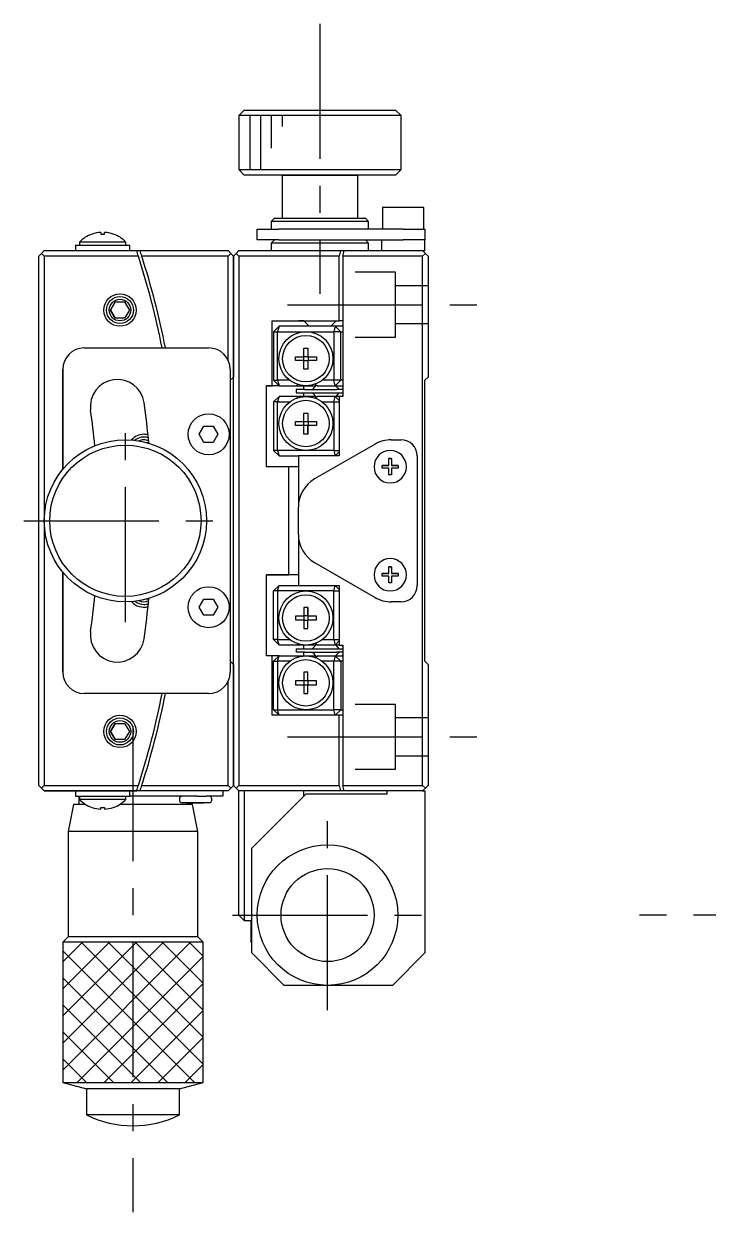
# Model space of a CAD drawing. Extents: x -13 to 402, y -21 to 235.
# Drawn here: x 238.2 to 301.6, y 74.4 to 184.4 of the extents above; entities that cross this region are included whole.
import ezdxf

# ---------------------------------------------------------------- set-up
doc = ezdxf.new("R2010")
doc.units = 0
doc.header["$LTSCALE"] = 10
doc.linetypes.add('CENTER', pattern=[2, 1.25, -0.25, 0.25, -0.25])
doc.linetypes.add('DASHED', pattern=[3.5, 2, -1.5])
doc.layers.get('0').update_dxf_attribs({"linetype": 'CONTINUOUS'})
doc.layers.add('CENTER', color=1, linetype='CENTER')

msp = doc.modelspace()

# ---------------------------------------------------------------- linework, layer by layer
at = {"color": 7, "linetype": 'CONTINUOUS'}
for p, q in [((258.64145, 176.410125), (258.14145, 175.910125)), ((258.64145, 176.410125), (265.64145, 176.410125)), ((265.64145, 176.410125), (272.64145, 176.410125)), ((273.14145, 175.910125), (272.64145, 176.410125)), ((265.64145, 175.910125), (258.14145, 175.910125)), ((258.14145, 175.910125), (258.14145, 170.910125)), ((273.14145, 175.910125), (265.64145, 175.910125)), ((273.14145, 170.910125), (273.14145, 175.910125)), ((258.14145, 170.910125), (265.64145, 170.910125)), ((258.14145, 170.910125), (258.64145, 170.410125)), ((265.64145, 170.910125), (273.14145, 170.910125)), ((272.64145, 170.410125), (273.14145, 170.910125)), ((262.14145, 170.410125), (258.64145, 170.410125)), ((265.64145, 170.410125), (258.64145, 170.410125)), ((269.14145, 170.410125), (262.14145, 170.410125)), ((262.14145, 170.410125), (265.64145, 170.410125)), ((262.14145, 170.410125), (262.14145, 166.410125)), ((272.64145, 170.410125), (265.64145, 170.410125)), ((265.64145, 170.410125), (269.14145, 170.410125)), ((272.64145, 170.410125), (269.14145, 170.410125)), ((269.14145, 166.410125), (269.14145, 170.410125)), ((273.34145, 167.410125), (271.44145, 167.410125)), ((271.44145, 167.410125), (271.44145, 165.410125)), ((275.24145, 167.410125), (273.34145, 167.410125)), ((275.24145, 165.410125), (275.24145, 167.410125)), ((261.44145, 166.410125), (261.14145, 166.110125)), ((265.64145, 166.110125), (261.14145, 166.110125)), ((261.14145, 166.110125), (261.14145, 165.410125)), ((261.44145, 166.410125), (265.64145, 166.410125)), ((265.64145, 166.410125), (269.84145, 166.410125)), ((270.14145, 166.110125), (265.64145, 166.110125)), ((270.14145, 166.110125), (269.84145, 166.410125)), ((270.14145, 165.410125), (270.14145, 166.110125)), ((245.36145, 165.099306), (245.36145, 164.942106)), ((245.72145, 164.942106), (245.72145, 165.099306)), ((259.84145, 164.410125), (259.84145, 165.410125)), ((259.84145, 165.410125), (261.84145, 165.410125)), ((273.34145, 165.410125), (261.84145, 165.410125)), ((273.34145, 165.410125), (275.34145, 165.410125)), ((275.34145, 165.410125), (275.34145, 164.410125)), ((243.04145, 163.910125), (248.04145, 163.910125)), ((243.04145, 163.910125), (243.04145, 163.410125)), ((247.69145, 164.202373), (243.39145, 164.202373)), ((243.39145, 164.202373), (243.39145, 163.910125)), ((244.564641, 164.946645), (244.568062, 164.942106)), ((245.36145, 164.942106), (245.72145, 164.942106)), ((246.514839, 164.942106), (246.518259, 164.946645)), ((247.69145, 163.910125), (247.69145, 164.202373)), ((248.04145, 163.410125), (248.04145, 163.910125)), ((261.84145, 164.410125), (259.84145, 164.410125)), ((261.44145, 164.410125), (261.14145, 164.110125)), ((265.64145, 164.110125), (261.14145, 164.110125)), ((261.14145, 164.110125), (261.14145, 163.410125)), ((261.84145, 164.410125), (273.34145, 164.410125)), ((270.14145, 164.110125), (265.64145, 164.110125)), ((270.14145, 164.110125), (269.84145, 164.410125)), ((270.14145, 163.410125), (270.14145, 164.110125)), ((271.34145, 164.410125), (271.34145, 163.410125)), ((275.34145, 164.410125), (273.34145, 164.410125)), ((275.34145, 163.410125), (275.34145, 164.410125)), ((239.89145, 163.160125), (239.64145, 162.910125)), ((239.64145, 113.910125), (239.64145, 162.910125)), ((239.89145, 163.160125), (240.14145, 163.410125)), ((240.14145, 162.910125), (239.89145, 163.160125)), ((240.14145, 163.410125), (248.686891, 163.410125)), ((240.14145, 162.910125), (240.14145, 138.410125)), ((248.847344, 162.910125), (240.14145, 162.910125)), ((248.686891, 163.410125), (249.002228, 163.410125)), ((249.002228, 163.410125), (257.14145, 163.410125)), ((257.14145, 162.910125), (249.162028, 162.910125)), ((257.14145, 163.410125), (257.39145, 163.160125)), ((257.39145, 163.160125), (257.14145, 162.910125)), ((257.14145, 153.281905), (257.14145, 162.910125)), ((257.64145, 162.910125), (257.39145, 163.160125)), ((257.64145, 162.910125), (257.89145, 163.160125)), ((257.64145, 162.910125), (257.64145, 151.710125)), ((257.64145, 151.710125), (257.64145, 162.910125)), ((257.89145, 163.160125), (258.14145, 163.410125)), ((258.14145, 162.910125), (257.89145, 163.160125)), ((258.14145, 163.410125), (267.56199, 163.410125)), ((258.14145, 162.910125), (258.14145, 113.910125)), ((267.43289, 162.910125), (258.14145, 162.910125)), ((267.43289, 156.910125), (267.43289, 162.910125)), ((267.56199, 163.410125), (267.871591, 163.410125)), ((275.14145, 162.910125), (267.742907, 162.910125)), ((267.742907, 162.910125), (267.742907, 149.910125)), ((267.871591, 163.410125), (275.14145, 163.410125)), ((275.14145, 163.410125), (275.34145, 163.410125)), ((275.14145, 163.410125), (275.39145, 163.160125)), ((275.39145, 163.160125), (275.14145, 162.910125)), ((275.14145, 113.910125), (275.14145, 162.910125)), ((275.39145, 163.160125), (275.64145, 162.910125)), ((275.64145, 162.910125), (275.64145, 151.710125)), ((246.275425, 157.910125), (246.708438, 158.660125)), ((246.708438, 158.660125), (246.275425, 157.910125)), ((246.708438, 158.660125), (247.574463, 158.660125)), ((247.574463, 158.660125), (248.007476, 157.910125)), ((246.708438, 157.160125), (246.275425, 157.910125)), ((246.275425, 157.910125), (246.708438, 157.160125)), ((248.007476, 157.910125), (247.574463, 157.160125)), ((247.574463, 157.160125), (246.708438, 157.160125)), ((261.218233, 156.910125), (267.43289, 156.910125)), ((261.218233, 150.910125), (261.218233, 156.910125)), ((261.350713, 155.910125), (261.874482, 156.410125)), ((261.874482, 156.410125), (261.716845, 155.910125)), ((267.045853, 156.410125), (261.874482, 156.410125)), ((264.14145, 156.910125), (263.64145, 156.910125)), ((264.141455, 156.910125), (263.64147, 156.910125)), ((264.14145, 156.910125), (264.39145, 156.660125)), ((264.39145, 156.660125), (264.64145, 156.410125)), ((264.632288, 156.419287), (264.632288, 156.410125)), ((266.64145, 156.410125), (266.89145, 156.660125)), ((266.89145, 156.660125), (267.14145, 156.910125)), ((267.045853, 156.410125), (266.931579, 155.910125)), ((267.045853, 156.410125), (267.558664, 155.910125)), ((267.742907, 156.410125), (267.045853, 156.410125)), ((267.742907, 156.910125), (267.43289, 156.910125)), ((261.350713, 155.910125), (261.350713, 151.410125)), ((261.350713, 155.910125), (261.716845, 155.910125)), ((261.716845, 151.410125), (261.716845, 155.910125)), ((261.716845, 155.910125), (264.34145, 155.910125)), ((264.34145, 155.910125), (266.931579, 155.910125)), ((266.931579, 155.910125), (266.931579, 151.410125)), ((267.558664, 155.910125), (266.931579, 155.910125)), ((267.558664, 151.410125), (267.558664, 155.910125)), ((267.558664, 155.910125), (267.742907, 155.910125)), ((243.84145, 154.410125), (255.34145, 154.410125)), ((264.16145, 154.383514), (264.52145, 154.383514)), ((264.16145, 153.590125), (264.16145, 154.383514)), ((264.52145, 154.383514), (264.52145, 153.590125)), ((263.368062, 153.590125), (264.16145, 153.590125)), ((263.368062, 153.230125), (263.368062, 153.590125)), ((264.16145, 153.230125), (263.368062, 153.230125)), ((264.145715, 153.230125), (264.145715, 153.590125)), ((264.16145, 153.60586), (264.52145, 153.60586)), ((264.16145, 152.436737), (264.16145, 153.230125)), ((264.52145, 153.21439), (264.16145, 153.21439)), ((264.52145, 153.590125), (265.314839, 153.590125)), ((264.52145, 153.230125), (264.52145, 152.436737)), ((265.314839, 153.230125), (264.52145, 153.230125)), ((264.537185, 153.590125), (264.537185, 153.230125)), ((265.314839, 153.590125), (265.314839, 153.230125)), ((241.84145, 143.165123), (241.84145, 152.410125)), ((241.84145, 152.410125), (241.84145, 143.165123)), ((257.34145, 152.410125), (257.34145, 124.410125)), ((264.52145, 152.436737), (264.16145, 152.436737)), ((257.34145, 151.410125), (257.64145, 151.710125)), ((257.64145, 125.110125), (257.64145, 151.710125)), ((260.699016, 150.910125), (261.218233, 150.910125)), ((260.699016, 143.410125), (260.699016, 150.910125)), ((261.218233, 150.910125), (260.699016, 150.910125)), ((261.874482, 150.910125), (260.699016, 150.910125)), ((261.874482, 150.910125), (261.218233, 150.910125)), ((261.874482, 150.910125), (261.218233, 150.910125)), ((261.350713, 151.410125), (261.874482, 150.910125)), ((261.350713, 151.410125), (261.716845, 151.410125)), ((261.716845, 151.410125), (261.874482, 150.910125)), ((262.84145, 151.410125), (261.716845, 151.410125)), ((261.874482, 150.910125), (263.516674, 150.910125)), ((263.516674, 150.910125), (263.602897, 151.022406)), ((263.516674, 150.910125), (264.34145, 150.910125)), ((264.14145, 150.560125), (264.14145, 150.910125)), ((264.34145, 150.910125), (265.248171, 150.910125)), ((265.296825, 150.995477), (264.941105, 150.560139)), ((265.206539, 151.065333), (265.407728, 150.910125)), ((265.407728, 150.910125), (267.045853, 150.910125)), ((266.931579, 151.410125), (265.84145, 151.410125)), ((267.045853, 150.910125), (266.931579, 151.410125)), ((267.558664, 151.410125), (266.931579, 151.410125)), ((267.558664, 151.410125), (267.045853, 150.910125)), ((267.045853, 150.910125), (267.742907, 150.910125)), ((267.417766, 150.581469), (267.094103, 150.910125)), ((267.742907, 151.410125), (267.558664, 151.410125)), ((267.742913, 150.808001), (267.65017, 150.910076)), ((275.34145, 151.410125), (275.64145, 151.710125)), ((275.34145, 125.410125), (275.34145, 151.410125)), ((261.874482, 149.910125), (261.350713, 149.410125)), ((261.874482, 149.910125), (261.716845, 149.410125)), ((263.516674, 149.910125), (261.874482, 149.910125)), ((264.23915, 150.560125), (263.438518, 150.560125)), ((263.438518, 150.560125), (263.438518, 150.260125)), ((263.438518, 150.260125), (264.23915, 150.260125)), ((264.34145, 149.910125), (263.516674, 149.910125)), ((263.602897, 149.797844), (263.516674, 149.910125)), ((264.14145, 149.910125), (264.14145, 150.260125)), ((264.23915, 150.560125), (267.179084, 150.560125)), ((264.23915, 150.260125), (267.179084, 150.260125)), ((265.271886, 149.910125), (264.34145, 149.910125)), ((264.929854, 150.260093), (264.948222, 150.238782)), ((264.948223, 150.238781), (265.330454, 149.850654)), ((265.407728, 149.910125), (265.206539, 149.754917)), ((267.045853, 149.910125), (265.407728, 149.910125)), ((266.931579, 149.410125), (267.045853, 149.910125)), ((267.43289, 149.910125), (267.045853, 149.910125)), ((267.045853, 149.910125), (267.432898, 149.532764)), ((267.14852, 149.910143), (267.424884, 150.260112)), ((267.742907, 150.560125), (267.179084, 150.560125)), ((267.179084, 150.260125), (267.742907, 150.260125)), ((267.436135, 150.560157), (267.417767, 150.581468)), ((267.43289, 149.910125), (267.43289, 144.410125)), ((267.742907, 149.910125), (267.43289, 149.910125)), ((267.6194, 149.910125), (267.742907, 150.034846)), ((261.716845, 149.410125), (261.350713, 149.410125)), ((261.350713, 149.410125), (261.350713, 144.910125)), ((261.716845, 144.910125), (261.716845, 149.410125)), ((261.716845, 149.410125), (262.84145, 149.410125)), ((265.84145, 149.410125), (266.931579, 149.410125)), ((266.931579, 149.410125), (266.931579, 144.910125)), ((266.931579, 149.410125), (267.43289, 149.410125)), ((263.368062, 147.590125), (264.16145, 147.590125)), ((263.368062, 147.230125), (263.368062, 147.590125)), ((264.145715, 147.230125), (264.145715, 147.590125)), ((264.16145, 148.383514), (264.52145, 148.383514)), ((264.16145, 147.590125), (264.16145, 148.383514)), ((264.16145, 147.60586), (264.52145, 147.60586)), ((264.52145, 148.383514), (264.52145, 147.590125)), ((264.52145, 148.383514), (264.52145, 147.60586)), ((264.52145, 147.60586), (264.52145, 147.590125)), ((264.52145, 147.590125), (265.314839, 147.590125)), ((264.537185, 147.590125), (264.537185, 147.230125)), ((265.314839, 147.590125), (265.314839, 147.230125)), ((254.475425, 146.410125), (254.908438, 147.160125)), ((254.908438, 145.660125), (254.475425, 146.410125)), ((254.908438, 147.160125), (255.774463, 147.160125)), ((255.774463, 147.160125), (256.207476, 146.410125)), ((256.207476, 146.410125), (255.774463, 145.660125)), ((264.16145, 147.230125), (263.368062, 147.230125)), ((264.16145, 146.436737), (264.16145, 147.230125)), ((264.52145, 147.21439), (264.16145, 147.21439)), ((264.52145, 146.436737), (264.16145, 146.436737)), ((264.52145, 147.230125), (264.52145, 146.436737)), ((265.314839, 147.230125), (264.52145, 147.230125)), ((264.52145, 147.230125), (264.52145, 147.21439)), ((264.52145, 146.436737), (264.52145, 147.21439)), ((249.561737, 145.660125), (249.774463, 145.660125)), ((249.774463, 145.660125), (249.811933, 145.595226)), ((255.774463, 145.660125), (254.908438, 145.660125)), ((270.739526, 145.508201), (265.14145, 142.276151)), ((272.239526, 145.910125), (273.14145, 145.910125)), ((261.874482, 144.410125), (261.350713, 144.910125)), ((261.716845, 144.910125), (261.350713, 144.910125)), ((264.34145, 144.910125), (261.716845, 144.910125)), ((261.716845, 144.910125), (261.874482, 144.410125)), ((261.874482, 144.410125), (263.64145, 144.410125)), ((267.43289, 144.410125), (263.64145, 144.410125)), ((263.64145, 144.410125), (263.64145, 139.678074)), ((266.931579, 144.910125), (264.34145, 144.910125)), ((266.931579, 144.910125), (267.045853, 144.410125)), ((266.931579, 144.910125), (267.43289, 144.910125)), ((267.432898, 144.787486), (267.045853, 144.410125)), ((272.01645, 144.160125), (272.26645, 144.160125)), ((272.01645, 143.535125), (272.01645, 144.160125)), ((272.26645, 144.160125), (272.01645, 144.160125)), ((272.26645, 144.160125), (272.26645, 143.535125)), ((274.64145, 144.410125), (274.64145, 132.410125)), ((262.774595, 143.410125), (260.699016, 143.410125)), ((262.774595, 133.410125), (262.774595, 143.410125)), ((263.64145, 143.410125), (262.774595, 143.410125)), ((271.39145, 143.535125), (272.01645, 143.535125)), ((271.39145, 143.285125), (271.39145, 143.535125)), ((272.01645, 143.535125), (271.39145, 143.535125)), ((272.01645, 143.285125), (271.39145, 143.285125)), ((272.01645, 142.660125), (272.01645, 143.285125)), ((272.26645, 143.535125), (272.89145, 143.535125)), ((272.89145, 143.535125), (272.26645, 143.535125)), ((272.26645, 143.285125), (272.26645, 142.660125)), ((272.89145, 143.285125), (272.26645, 143.285125)), ((272.89145, 143.535125), (272.89145, 143.285125)), ((272.26645, 142.660125), (272.01645, 142.660125)), ((263.64145, 137.142176), (263.64145, 139.678074)), ((240.14145, 138.410125), (240.14145, 113.910125)), ((263.64145, 137.142176), (263.64145, 132.410125)), ((265.14145, 134.5441), (270.739526, 131.312049)), ((241.84145, 124.410125), (241.84145, 133.655128)), ((241.84145, 133.655128), (241.84145, 124.410125)), ((260.699016, 133.410125), (262.774595, 133.410125)), ((260.699016, 125.910125), (260.699016, 133.410125)), ((262.774595, 133.410125), (260.699016, 133.410125)), ((263.64145, 133.410125), (260.699016, 133.410125)), ((263.64145, 133.410125), (262.774595, 133.410125)), ((263.64145, 133.410125), (262.774595, 133.410125)), ((271.39145, 133.535125), (272.01645, 133.535125)), ((271.39145, 133.285125), (271.39145, 133.535125)), ((272.01645, 133.535125), (271.39145, 133.535125)), ((272.01645, 133.285125), (271.39145, 133.285125)), ((272.01645, 134.160125), (272.26645, 134.160125)), ((272.01645, 133.535125), (272.01645, 134.160125)), ((272.26645, 134.160125), (272.01645, 134.160125)), ((272.01645, 132.660125), (272.01645, 133.285125)), ((272.26645, 134.160125), (272.26645, 133.535125)), ((272.26645, 133.535125), (272.89145, 133.535125)), ((272.89145, 133.535125), (272.26645, 133.535125)), ((272.26645, 133.285125), (272.26645, 132.660125)), ((272.89145, 133.285125), (272.26645, 133.285125)), ((272.89145, 133.535125), (272.89145, 133.285125)), ((261.874482, 132.410125), (261.350713, 131.910125)), ((261.716845, 131.910125), (261.874482, 132.410125)), ((261.874482, 132.410125), (263.64145, 132.410125)), ((263.64145, 132.410125), (267.43289, 132.410125)), ((266.931579, 131.910125), (267.045853, 132.410125)), ((267.432898, 132.032764), (267.045853, 132.410125)), ((267.43289, 132.410125), (267.43289, 126.910125)), ((272.26645, 132.660125), (272.01645, 132.660125)), ((249.774463, 131.160125), (249.561737, 131.160125)), ((249.811933, 131.225025), (249.774463, 131.160125)), ((254.475425, 130.410125), (254.908438, 131.160125)), ((254.908438, 131.160125), (255.774463, 131.160125)), ((255.774463, 131.160125), (256.207476, 130.410125)), ((261.716845, 131.910125), (261.350713, 131.910125)), ((261.350713, 127.410125), (261.350713, 131.910125)), ((264.34145, 131.910125), (261.716845, 131.910125)), ((261.716845, 131.910125), (261.716845, 127.410125)), ((266.931579, 131.910125), (264.34145, 131.910125)), ((266.931579, 127.410125), (266.931579, 131.910125)), ((266.931579, 131.910125), (267.43289, 131.910125)), ((273.14145, 130.910125), (272.239526, 130.910125)), ((254.908438, 129.660125), (254.475425, 130.410125)), ((256.207476, 130.410125), (255.774463, 129.660125)), ((264.52145, 130.383514), (264.16145, 130.383514)), ((264.16145, 130.383514), (264.16145, 129.590125)), ((264.52145, 129.590125), (264.52145, 130.383514)), ((264.52145, 130.383514), (264.52145, 129.60586)), ((255.774463, 129.660125), (254.908438, 129.660125)), ((264.16145, 129.590125), (263.368062, 129.590125)), ((263.368062, 129.590125), (263.368062, 129.230125)), ((263.368062, 129.230125), (264.16145, 129.230125)), ((264.145715, 129.590125), (264.145715, 129.230125)), ((264.52145, 129.60586), (264.16145, 129.60586)), ((264.16145, 129.230125), (264.16145, 128.436737)), ((264.16145, 129.21439), (264.52145, 129.21439)), ((264.52145, 129.590125), (264.52145, 129.60586)), ((265.314839, 129.590125), (264.52145, 129.590125)), ((264.52145, 128.436737), (264.52145, 129.230125)), ((264.52145, 129.230125), (265.314839, 129.230125)), ((264.52145, 129.21439), (264.52145, 129.230125)), ((264.52145, 128.436737), (264.52145, 129.21439)), ((264.537185, 129.230125), (264.537185, 129.590125)), ((265.314839, 129.230125), (265.314839, 129.590125)), ((264.16145, 128.436737), (264.52145, 128.436737)), ((261.874482, 126.910125), (261.350713, 127.410125)), ((261.716845, 127.410125), (261.350713, 127.410125)), ((261.874482, 126.910125), (261.716845, 127.410125)), ((261.716845, 127.410125), (262.84145, 127.410125)), ((263.516674, 126.910125), (261.874482, 126.910125)), ((263.438518, 126.560125), (264.23915, 126.560125)), ((263.438518, 126.560125), (263.438518, 126.260125)), ((263.602897, 127.022406), (263.516674, 126.910125)), ((264.34145, 126.910125), (263.516674, 126.910125)), ((264.14145, 126.560125), (264.14145, 126.910125)), ((264.23915, 126.560125), (267.179084, 126.560125)), ((265.271886, 126.910125), (264.34145, 126.910125)), ((264.948224, 126.58147), (264.929852, 126.560154)), ((265.330454, 126.969596), (264.948223, 126.581469)), ((265.407728, 126.910125), (265.206539, 127.065333)), ((267.045853, 126.910125), (265.407728, 126.910125)), ((265.84145, 127.410125), (266.931579, 127.410125)), ((266.931579, 127.410125), (267.045853, 126.910125)), ((266.931579, 127.410125), (267.43289, 127.410125)), ((267.045853, 126.910125), (267.432898, 127.287486)), ((267.43289, 126.910125), (267.045853, 126.910125)), ((267.424892, 126.560125), (267.148541, 126.910084)), ((267.179084, 126.560125), (267.742907, 126.560125)), ((267.43289, 126.910125), (267.742907, 126.910125)), ((267.742907, 126.785404), (267.6194, 126.910125)), ((267.742907, 126.910125), (267.742907, 113.910125)), ((257.64145, 125.110125), (257.34145, 125.410125)), ((261.218233, 125.910125), (260.699016, 125.910125)), ((261.218233, 120.410125), (261.218233, 125.910125)), ((261.874482, 125.910125), (261.218233, 125.910125)), ((261.350713, 125.410125), (261.874482, 125.910125)), ((261.350713, 125.410125), (261.716845, 125.410125)), ((261.350713, 120.910125), (261.350713, 125.410125)), ((261.716845, 125.410125), (261.874482, 125.910125)), ((261.716845, 125.410125), (261.716845, 120.910125)), ((262.84145, 125.410125), (261.716845, 125.410125)), ((261.874482, 125.910125), (263.516674, 125.910125)), ((264.23915, 126.260125), (263.438518, 126.260125)), ((263.516674, 125.910125), (264.34145, 125.910125)), ((263.516674, 125.910125), (263.602897, 125.797844)), ((264.14145, 125.910125), (264.14145, 126.260125)), ((264.23915, 126.260125), (267.179084, 126.260125)), ((264.34145, 125.910125), (265.248194, 125.910125)), ((264.941097, 126.260125), (265.2968, 125.8248)), ((265.206539, 125.754917), (265.407728, 125.910125)), ((265.407728, 125.910125), (267.045853, 125.910125)), ((266.931579, 125.410125), (265.84145, 125.410125)), ((267.045853, 125.910125), (266.931579, 125.410125)), ((267.558664, 125.410125), (266.931579, 125.410125)), ((266.931579, 120.910125), (266.931579, 125.410125)), ((267.558664, 125.410125), (267.045853, 125.910125)), ((267.045853, 125.910125), (267.742907, 125.910125)), ((267.094103, 125.910125), (267.417766, 126.238781)), ((267.742907, 126.260125), (267.179084, 126.260125)), ((267.417765, 126.238781), (267.436138, 126.260097)), ((267.558664, 125.410125), (267.558664, 120.910125)), ((267.742907, 125.410125), (267.558664, 125.410125)), ((267.650171, 125.910175), (267.742966, 126.012309)), ((275.64145, 125.110125), (275.34145, 125.410125)), ((257.64145, 125.110125), (257.64145, 113.910125)), ((257.64145, 113.910125), (257.64145, 125.110125)), ((264.52145, 124.383514), (264.16145, 124.383514)), ((264.16145, 124.383514), (264.16145, 123.590125)), ((264.52145, 123.590125), (264.52145, 124.383514)), ((275.64145, 125.110125), (275.64145, 113.910125)), ((257.14145, 113.910125), (257.14145, 123.538345)), ((264.16145, 123.590125), (263.368062, 123.590125)), ((263.368062, 123.590125), (263.368062, 123.230125)), ((263.368062, 123.230125), (264.16145, 123.230125)), ((264.145715, 123.590125), (264.145715, 123.230125)), ((264.52145, 123.60586), (264.16145, 123.60586)), ((264.16145, 123.230125), (264.16145, 122.436737)), ((264.16145, 123.21439), (264.52145, 123.21439)), ((265.314839, 123.590125), (264.52145, 123.590125)), ((264.52145, 122.436737), (264.52145, 123.230125)), ((264.52145, 123.230125), (265.314839, 123.230125)), ((264.537185, 123.230125), (264.537185, 123.590125)), ((265.314839, 123.230125), (265.314839, 123.590125)), ((255.34145, 122.410125), (243.84145, 122.410125)), ((264.16145, 122.436737), (264.52145, 122.436737)), ((250.841424, 121.496213), (250.852851, 121.495359)), ((267.43289, 120.410125), (261.218233, 120.410125)), ((261.350713, 120.910125), (261.716845, 120.910125)), ((261.350713, 120.910125), (261.874482, 120.410125)), ((261.874482, 120.410125), (261.716845, 120.910125)), ((261.716845, 120.910125), (264.34145, 120.910125)), ((264.34145, 120.910125), (266.931579, 120.910125)), ((267.045853, 120.410125), (266.931579, 120.910125)), ((267.558664, 120.910125), (266.931579, 120.910125)), ((267.045853, 120.410125), (267.558664, 120.910125)), ((267.43289, 113.910125), (267.43289, 120.410125)), ((267.742907, 120.410125), (267.43289, 120.410125)), ((267.558664, 120.910125), (267.742907, 120.910125)), ((246.275425, 118.910125), (246.708438, 119.660125)), ((246.708438, 119.660125), (246.275425, 118.910125)), ((246.708438, 118.160125), (246.275425, 118.910125)), ((246.275425, 118.910125), (246.708438, 118.160125)), ((246.708438, 119.660125), (247.574463, 119.660125)), ((247.574463, 119.660125), (248.007476, 118.910125)), ((248.007476, 118.910125), (247.574463, 118.160125)), ((247.574463, 118.160125), (246.708438, 118.160125)), ((239.64145, 113.910125), (239.89145, 113.660125)), ((239.64145, 113.910125), (239.89145, 113.660125)), ((239.89145, 113.660125), (240.14145, 113.910125)), ((240.14145, 113.410125), (239.89145, 113.660125)), ((239.89145, 113.660125), (240.14145, 113.410125)), ((240.14145, 113.910125), (248.847344, 113.910125)), ((248.686891, 113.410125), (240.14145, 113.410125)), ((240.14145, 113.410125), (242.352128, 113.410125)), ((241.821576, 113.410125), (242.352128, 113.410125)), ((242.850373, 113.410125), (241.821576, 113.410125)), ((241.821576, 113.410125), (242.850373, 113.410125)), ((242.352128, 113.410125), (241.821576, 113.410125)), ((242.352128, 113.410125), (248.686891, 113.410125)), ((242.850373, 113.410125), (242.352128, 113.410125)), ((242.352128, 113.410125), (242.850373, 113.410125)), ((243.04145, 113.410125), (243.04145, 112.910125)), ((248.04145, 112.910125), (248.04145, 113.410125)), ((249.002228, 113.410125), (248.686891, 113.410125)), ((257.14145, 113.410125), (249.002228, 113.410125)), ((249.162028, 113.910125), (257.14145, 113.910125)), ((256.64145, 113.410125), (256.64145, 112.910125)), ((257.14145, 113.910125), (257.39145, 113.660125)), ((257.39145, 113.660125), (257.14145, 113.410125)), ((257.39145, 113.660125), (257.64145, 113.910125)), ((257.64145, 113.910125), (257.89145, 113.660125)), ((257.89145, 113.660125), (257.64145, 113.910125)), ((257.89145, 113.660125), (258.14145, 113.910125)), ((258.14145, 113.410125), (257.89145, 113.660125)), ((257.89145, 113.660125), (258.14145, 113.410125)), ((258.14145, 113.910125), (267.43289, 113.910125)), ((258.14145, 101.910125), (258.14145, 113.410125)), ((267.56199, 113.410125), (258.14145, 113.410125)), ((258.64145, 113.410125), (258.64145, 101.410125)), ((264.14145, 112.910125), (264.14145, 113.410125)), ((267.871591, 113.410125), (267.56199, 113.410125)), ((267.871591, 113.410125), (267.641445, 113.410125)), ((267.742907, 113.910125), (275.14145, 113.910125)), ((275.14145, 113.410125), (267.871591, 113.410125)), ((271.84145, 113.410125), (271.84145, 113.110125)), ((275.14145, 113.910125), (275.39145, 113.660125)), ((275.39145, 113.660125), (275.14145, 113.410125)), ((275.14145, 113.410125), (275.34145, 113.410125)), ((275.34145, 113.410125), (275.34145, 98.410125)), ((275.39145, 113.660125), (275.64145, 113.910125)), ((243.04145, 112.910125), (248.04145, 112.910125)), ((243.34145, 112.910125), (243.34145, 112.160125)), ((243.39145, 112.910125), (243.39145, 112.617878)), ((247.69145, 112.617878), (243.39145, 112.617878)), ((247.69145, 112.617878), (247.69145, 112.910125)), ((252.739526, 112.910125), (248.04145, 112.910125)), ((252.64145, 112.660125), (252.64145, 112.560125)), ((254.239526, 112.910125), (252.739526, 112.910125)), ((255.39145, 112.310125), (252.89145, 112.310125)), ((254.01645, 112.310125), (252.89145, 112.310125)), ((253.34145, 112.160125), (253.34145, 112.310125)), ((253.39145, 112.310125), (254.01645, 112.310125)), ((254.01645, 112.310125), (253.39145, 112.310125)), ((254.26645, 112.310125), (254.01645, 112.310125)), ((254.01645, 112.310125), (254.26645, 112.310125)), ((254.26645, 112.310125), (254.01645, 112.310125)), ((254.239526, 112.910125), (254.94145, 112.910125)), ((255.39145, 112.310125), (254.26645, 112.310125)), ((254.89145, 112.310125), (254.26645, 112.310125)), ((254.26645, 112.310125), (254.89145, 112.310125)), ((254.94145, 112.910125), (255.14145, 112.910125)), ((256.64145, 112.910125), (255.14145, 112.910125)), ((255.64145, 112.560125), (255.64145, 112.660125)), ((264.34145, 113.110125), (259.34145, 108.110125)), ((271.84145, 113.110125), (264.34145, 113.110125)), ((242.841453, 112.160125), (242.341454, 109.660126)), ((243.961102, 112.160125), (242.841453, 112.160125)), ((244.564641, 111.873605), (244.568062, 111.878144)), ((245.36145, 111.878144), (245.72145, 111.878144)), ((245.36145, 111.720945), (245.36145, 111.878144)), ((245.72145, 111.878144), (245.72145, 111.720945)), ((246.514839, 111.878144), (246.518259, 111.873605)), ((253.841447, 112.160125), (247.121798, 112.160125)), ((254.341446, 109.660126), (253.841447, 112.160125)), ((254.341446, 109.660126), (242.341454, 109.660126)), ((242.341454, 109.660126), (242.341454, 99.910121)), ((254.341446, 99.910121), (254.341446, 109.660126)), ((259.34145, 98.410125), (259.34145, 108.110125)), ((258.14145, 101.910125), (258.64145, 101.410125)), ((258.14145, 101.910125), (258.64145, 101.410125)), ((258.64145, 101.410125), (259.34145, 101.410125)), ((258.64145, 101.410125), (259.24145, 101.410125)), ((259.24145, 101.410125), (259.24145, 99.410125)), ((242.341454, 99.910121), (241.841451, 99.410119)), ((254.841449, 99.410119), (241.841451, 99.410119)), ((241.841451, 99.410119), (241.841451, 86.410118)), ((254.341446, 99.910121), (242.341454, 99.910121)), ((254.841449, 99.410119), (254.341446, 99.910121)), ((254.841449, 86.410118), (254.841449, 99.410119)), ((259.24145, 99.410125), (259.34145, 99.410125)), ((259.24145, 99.410125), (259.34145, 99.410125)), ((259.34145, 98.410125), (262.34145, 95.410125)), ((272.34145, 95.410125), (275.34145, 98.410125)), ((266.34145, 95.410125), (262.34145, 95.410125)), ((272.34145, 95.410125), (266.34145, 95.410125)), ((241.841451, 86.410118), (244.04145, 85.82063)), ((241.841451, 86.410118), (254.841449, 86.410118)), ((252.64145, 85.82063), (244.04145, 85.82063)), ((244.04145, 85.82063), (244.04145, 83.410119)), ((252.64145, 85.82063), (254.841449, 86.410118)), ((252.64145, 83.410119), (252.64145, 85.82063)), ((252.64145, 83.410119), (244.04145, 83.410119))]:
    msp.add_line(p, q, dxfattribs=at)
at = {"color": 3, "linetype": 'CONTINUOUS'}
for p, q in [((259.14145, 175.910125), (259.14145, 170.910125)), ((260.14145, 175.910125), (260.14145, 170.910125)), ((261.14145, 175.910125), (261.14145, 172.910125)), ((262.14145, 175.910125), (262.14145, 174.910125)), ((241.841451, 97.57278), (243.678791, 99.410119)), ((241.841451, 95.07278), (246.178791, 99.410119)), ((241.841451, 92.57278), (248.678791, 99.410119)), ((241.841451, 90.07278), (251.178791, 99.410119)), ((241.841451, 87.57278), (253.678791, 99.410119)), ((243.538309, 99.410119), (254.841449, 88.106979)), ((246.038309, 99.410119), (254.841449, 90.606979)), ((248.538309, 99.410119), (254.841449, 93.106979)), ((251.038309, 99.410119), (254.841449, 95.606979)), ((253.538309, 99.410119), (254.841449, 98.106979)), ((241.841451, 98.606977), (254.03831, 86.410118)), ((243.17879, 86.410118), (254.841449, 98.072778)), ((241.841451, 96.106977), (251.53831, 86.410118)), ((245.67879, 86.410118), (254.841449, 95.572778)), ((241.841451, 93.606977), (249.03831, 86.410118)), ((248.17879, 86.410118), (254.841449, 93.072778)), ((241.841451, 91.106977), (246.53831, 86.410118)), ((250.67879, 86.410118), (254.841449, 90.572778)), ((241.841451, 88.606977), (244.03831, 86.410118)), ((253.17879, 86.410118), (254.841449, 88.072778))]:
    msp.add_line(p, q, dxfattribs=at)
at = {"color": 3, "linetype": 'DASHED'}
for p, q in [((272.64145, 161.410125), (268.906489, 161.410125)), ((272.64145, 158.410125), (272.64145, 161.410125)), ((275.64145, 160.160125), (272.64145, 160.160125)), ((272.64145, 155.410125), (272.64145, 158.410125)), ((272.64145, 156.660125), (275.64145, 156.660125)), ((268.906483, 155.410125), (272.64145, 155.410125)), ((272.64145, 121.410125), (268.906489, 121.410125)), ((272.64145, 118.410125), (272.64145, 121.410125)), ((275.64145, 120.160125), (272.64145, 120.160125)), ((272.64145, 115.410125), (272.64145, 118.410125)), ((272.64145, 116.660125), (275.64145, 116.660125)), ((268.906483, 115.410125), (272.64145, 115.410125))]:
    msp.add_line(p, q, dxfattribs=at)
at = {"color": 3, "linetype": 'CONTINUOUS'}
for centre in [(247.14145, 157.910125), (247.14145, 118.910125)]:
    msp.add_circle(centre, 1.5, dxfattribs=at)
at = {"color": 7, "linetype": 'CONTINUOUS'}
for centre, radius in [((247.14145, 157.910125), 1.25), ((247.14145, 157.910125), 1), ((264.34145, 153.410125), 2.5), ((264.34145, 153.410125), 2.15), ((264.34145, 147.410125), 2.5), ((264.34145, 147.410125), 2.15), ((255.34145, 146.410125), 1.9), ((247.64145, 138.410125), 7.5), ((247.64145, 138.410125), 7), ((255.34145, 130.410125), 1.9), ((264.34145, 129.410125), 2.5), ((264.34145, 129.410125), 2.15), ((264.34145, 123.410125), 2.5), ((264.34145, 123.410125), 2.15), ((247.14145, 118.910125), 1.25), ((247.14145, 118.910125), 1), ((266.34145, 101.910125), 6.499999), ((266.34145, 101.910125), 4.3)]:
    msp.add_circle(centre, radius, dxfattribs=at)
for centre, radius, start, end in [((245.54145, 162.110125), 2.994595, 93.446029, 108.968509), ((245.54145, 162.110125), 2.994595, 71.031491, 86.553971), ((245.54145, 162.110125), 3, 109.002108, 135.779956), ((245.54145, 162.110125), 3, 44.220044, 70.997892), ((171.64145, 138.410125), 81, 17.605966, 17.977409), ((171.64145, 138.410125), 81, 11.392608, 17.605966), ((171.64145, 138.410125), 81.3, 17.538886, 17.908818), ((171.64145, 138.410125), 81.3, 11.350009, 17.538886), ((171.64145, 187.910125), 99, 345.373006, 345.671869), ((171.64145, 187.910125), 99.3, 345.418177, 345.716078), ((243.84145, 152.410125), 2, 90, 180), ((255.34145, 152.410125), 2, 0, 90), ((246.901823, 148.987281), 2.5, 8, 188), ((171.64145, 138.410125), 73.5, 5.422746, 8), ((171.64145, 138.410125), 78.5, 5.247081, 8), ((249.34145, 144.910125), 1.25, 70.181139, 130.703171), ((249.34145, 144.910125), 1, 90, 116.545812), ((249.34145, 144.910125), 1, 63.18274, 90), ((272.239526, 142.910125), 3, 90, 120), ((273.14145, 144.410125), 1.5, 0, 90), ((272.14145, 143.410125), 1.5, 180, 90), ((272.14145, 143.410125), 1.5, 90, 180), ((266.64145, 139.678074), 3, 120, 180), ((266.64145, 137.142176), 3, 180, 240), ((272.14145, 133.410125), 1.5, 180, 90), ((272.14145, 133.410125), 1.5, 90, 180), ((273.14145, 132.410125), 1.5, 270, 0), ((171.64145, 138.410125), 73.5, 352, 354.577254), ((249.34145, 131.910125), 1.25, 229.296829, 270), ((249.34145, 131.910125), 1, 243.454188, 296.81726), ((171.64145, 138.410125), 78.5, 352, 354.752919), ((272.239526, 133.910125), 3, 240, 270), ((249.34145, 131.910125), 1.25, 270, 289.818861), ((246.901823, 127.83297), 2.5, 172, 352), ((243.84145, 124.410125), 2, 180, 270), ((255.34145, 124.410125), 2, 270, 0), ((171.64145, 138.410125), 81, 342.394034, 348.607392), ((171.64145, 138.410125), 81.3, 342.461114, 348.649991), ((171.64145, 138.410125), 81, 342.022591, 342.394034), ((171.64145, 138.410125), 81.3, 342.091182, 342.461114), ((171.64145, 88.910125), 99, 14.328131, 14.626994), ((171.64145, 88.910125), 99.3, 14.283922, 14.581823), ((245.54145, 114.710125), 3, 224.220044, 250.997892), ((245.54145, 114.710125), 3, 289.002108, 315.779956), ((252.89145, 112.660125), 0.25, 90, 180), ((252.89145, 112.560125), 0.25, 180, 270), ((255.39145, 112.660125), 0.25, 0, 90), ((255.39145, 112.560125), 0.25, 270, 0), ((245.54145, 114.710125), 2.994595, 251.031491, 266.553971), ((245.54145, 114.710125), 2.994595, 273.446029, 288.968509), ((248.34145, 92.15512), 9.745001, 243.816209, 296.183791)]:
    msp.add_arc(centre, radius, start, end, dxfattribs=at)
at = {"color": 3, "linetype": 'CONTINUOUS'}
for centre, start, end in [((249.34145, 144.910125), 90, 139.266565), ((249.34145, 144.910125), 74.662878, 90), ((249.34145, 131.910125), 220.733435, 285.337122)]:
    msp.add_arc(centre, 1.5, start, end, dxfattribs=at)
at = {"layer": 'CENTER', "color": 1, "linetype": 'CENTER'}
for p, q in [((265.64145, 184.410122), (265.64145, 159.410122)), ((262.64145, 158.410125), (282.64145, 158.410125)), ((247.64145, 129.010125), (247.64145, 147.810125)), ((238.24145, 138.410125), (257.04145, 138.410125)), ((248.34145, 119.410122), (248.34145, 74.410122)), ((262.64145, 118.410125), (282.64145, 118.410125)), ((266.34145, 93.110126), (266.34145, 110.710124)), ((257.541451, 101.910125), (275.141449, 101.910125)), ((372.699932, 101.910125), (292.699932, 101.910125))]:
    msp.add_line(p, q, dxfattribs=at)

doc.saveas('drawing.dxf')
